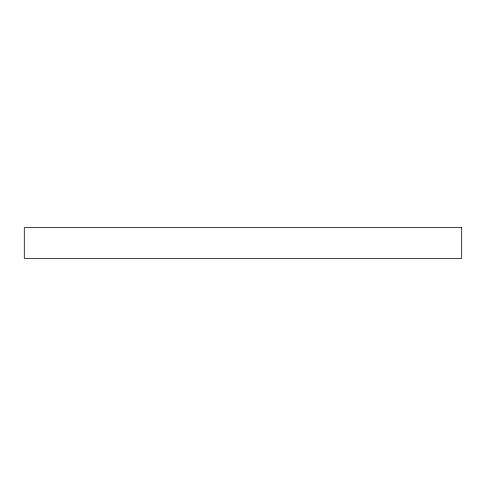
<?xml version="1.0" encoding="UTF-8"?>
<svg xmlns="http://www.w3.org/2000/svg" width="486" height="486" viewBox="0 0 486 486"><rect width="100%" height="100%" fill="white"/><g stroke="black" fill="none" stroke-linecap="round" stroke-linejoin="round"><path stroke-width="0.73" d="M461.7 227.655L24.3 227.655L24.3 258.345L461.7 258.345L461.7 227.655"/></g></svg>
